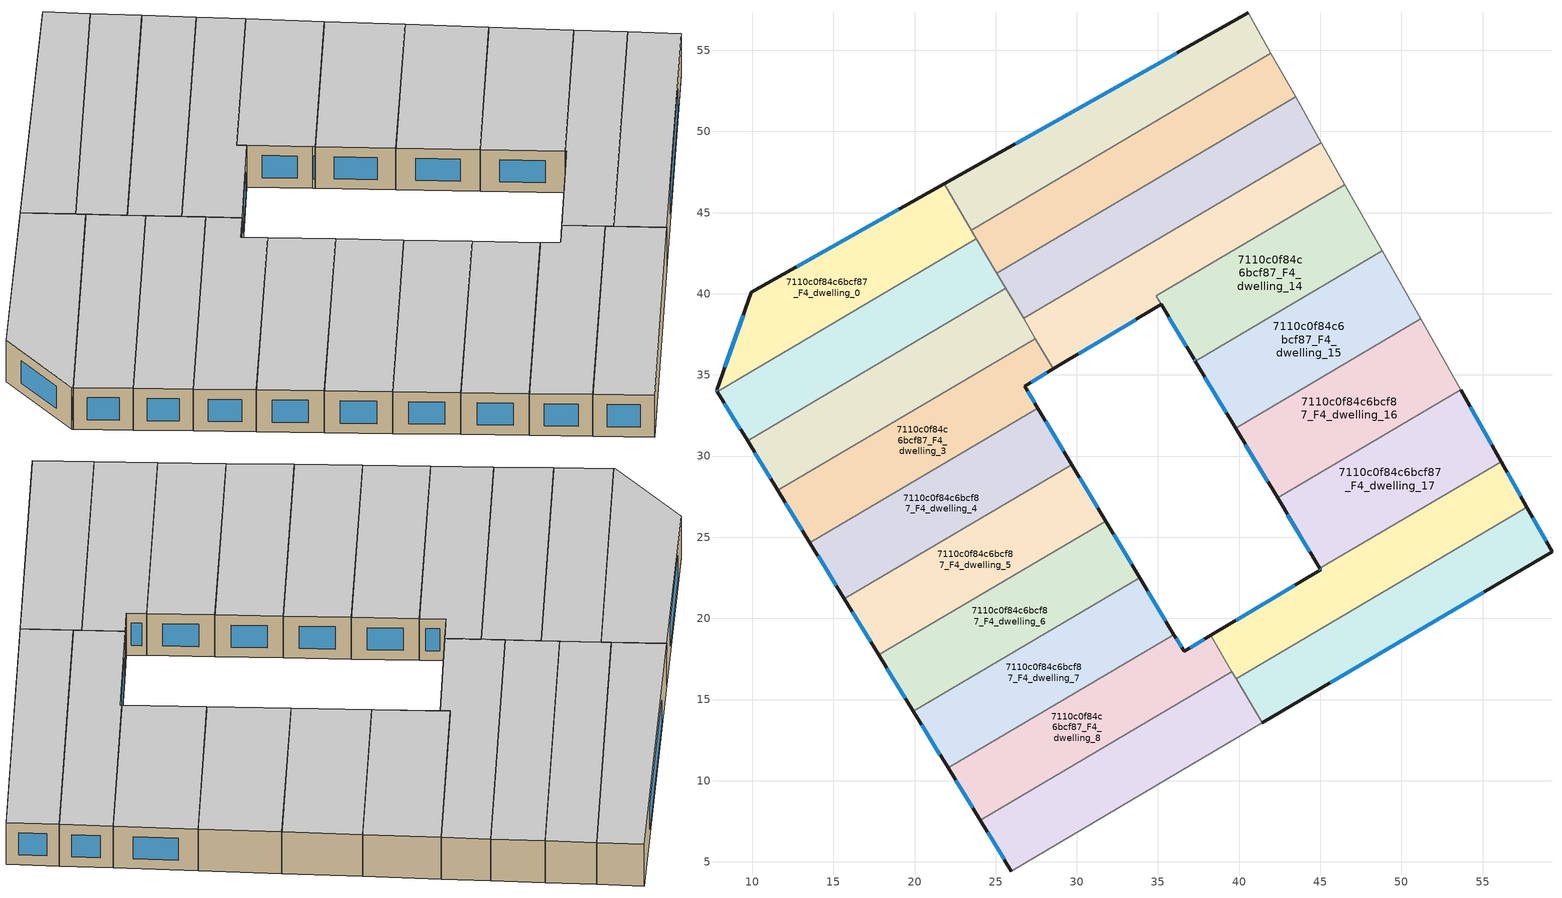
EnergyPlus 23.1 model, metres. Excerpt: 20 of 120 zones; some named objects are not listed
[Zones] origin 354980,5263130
7110c0f84c6bcf87_F4_dwelling_0
 floor to 7110c0f84c6bcf87_F3_dwelling_0 (EU_floor_Construction): 21.82,46.78 23.82,43.4 7.85,33.97 7.8,34.05 9.94,40.1 z12
 wall outside (EU_wall_Construction): 21.82,46.78 9.94,40.1 7.8,34.05 7.85,33.97 z12:15
 wall to 7110c0f84c6bcf87_F4_dwelling_1 (EU_wall_Construction): 7.85,33.97 23.82,43.4 z12:15
 wall to 7110c0f84c6bcf87_F4_dwelling_10 (EU_wall_Construction): 23.5,43.93 21.82,46.78 z12:15
 wall to 7110c0f84c6bcf87_F4_dwelling_11 (EU_wall_Construction): 23.82,43.4 23.5,43.93 z12:15
 window (EU_Window_Construction): 7.81,34.03 7.83,33.99 / 9.44,38.68 8.3,35.47 / 19.03,45.21 12.73,41.67 z12.7:14.3
 ceiling to 7110c0f84c6bcf87_F5_dwelling_0 (EU_floor_Construction): 23.82,43.4 21.82,46.78 9.94,40.1 7.8,34.05 7.85,33.97 z15
7110c0f84c6bcf87_F4_dwelling_1
 floor to 7110c0f84c6bcf87_F3_dwelling_1 (EU_floor_Construction): 23.82,43.4 25.63,40.33 9.71,30.93 7.85,33.97 z12
 wall outside (EU_wall_Construction): 7.85,33.97 9.71,30.93 z12:15
 wall to 7110c0f84c6bcf87_F4_dwelling_2 (EU_wall_Construction): 9.71,30.93 25.63,40.33 z12:15
 wall to 7110c0f84c6bcf87_F4_dwelling_11 (EU_wall_Construction): 25.07,41.27 23.82,43.4 z12:15
 wall to 7110c0f84c6bcf87_F4_dwelling_12 (EU_wall_Construction): 25.63,40.33 25.07,41.27 z12:15
 window (EU_Window_Construction): 8.28,33.26 9.27,31.65 z12.7:14.3
 ceiling to 7110c0f84c6bcf87_F5_dwelling_1 (EU_floor_Construction): 25.63,40.33 23.82,43.4 7.85,33.97 9.71,30.93 z15
7110c0f84c6bcf87_F4_dwelling_10
 floor to 7110c0f84c6bcf87_F3_dwelling_10 (EU_floor_Construction): 40.56,57.3 41.96,54.82 23.5,43.93 21.82,46.78 z12
 wall outside (EU_wall_Construction): 40.56,57.3 21.82,46.78 z12:15
 wall to 7110c0f84c6bcf87_F4_dwelling_11 (EU_wall_Construction): 23.5,43.93 41.96,54.82 z12:15
 wall adiabatic (EU_wall_Construction): 41.96,54.82 40.56,57.3 z12:15
 window (EU_Window_Construction): 36.16,54.83 26.22,49.25 z12.7:14.3
 ceiling to 7110c0f84c6bcf87_F5_dwelling_10 (EU_floor_Construction): 41.96,54.82 40.56,57.3 21.82,46.78 23.5,43.93 z15
7110c0f84c6bcf87_F4_dwelling_11
 floor to 7110c0f84c6bcf87_F3_dwelling_11 (EU_floor_Construction): 41.96,54.82 43.48,52.13 25.07,41.27 23.5,43.93 z12
 wall to 7110c0f84c6bcf87_F4_dwelling_12 (EU_wall_Construction): 25.07,41.27 43.48,52.13 z12:15
 wall adiabatic (EU_wall_Construction): 43.48,52.13 41.96,54.82 z12:15
 ceiling to 7110c0f84c6bcf87_F5_dwelling_11 (EU_floor_Construction): 43.48,52.13 41.96,54.82 23.5,43.93 25.07,41.27 z15
7110c0f84c6bcf87_F4_dwelling_12
 floor to 7110c0f84c6bcf87_F3_dwelling_12 (EU_floor_Construction): 43.48,52.13 45.07,49.31 26.72,38.48 25.07,41.27 z12
 wall adiabatic (EU_wall_Construction): 45.07,49.31 43.48,52.13 z12:15
 wall to 7110c0f84c6bcf87_F4_dwelling_13 (EU_wall_Construction): 26.72,38.48 45.07,49.31 z12:15
 wall to 7110c0f84c6bcf87_F4_dwelling_2 (EU_wall_Construction): 25.63,40.33 26.72,38.48 z12:15
 ceiling to 7110c0f84c6bcf87_F5_dwelling_12 (EU_floor_Construction): 45.07,49.31 43.48,52.13 25.07,41.27 26.72,38.48 z15
7110c0f84c6bcf87_F4_dwelling_13
 floor to 7110c0f84c6bcf87_F3_dwelling_13 (EU_floor_Construction): 45.07,49.31 46.52,46.73 34.88,39.86 35.19,39.34 28.55,35.38 26.72,38.48 z12
 wall outside (EU_wall_Construction): 28.55,35.38 35.19,39.34 z12:15
 wall adiabatic (EU_wall_Construction): 46.52,46.73 45.07,49.31 z12:15
 wall to 7110c0f84c6bcf87_F4_dwelling_14 (EU_wall_Construction): 34.88,39.87 46.52,46.73 / 35.19,39.34 34.88,39.86 z12:15
 wall to 7110c0f84c6bcf87_F4_dwelling_3 (EU_wall_Construction): 27.45,37.24 28.55,35.38 z12:15
 wall to 7110c0f84c6bcf87_F4_dwelling_2 (EU_wall_Construction): 26.72,38.48 27.45,37.25 z12:15
 window (EU_Window_Construction): 30.11,36.31 33.63,38.41 z12.7:14.3
 ceiling to 7110c0f84c6bcf87_F5_dwelling_13 (EU_floor_Construction): 46.52,46.73 45.07,49.31 26.72,38.48 28.55,35.38 35.19,39.34 34.88,39.86 z15
7110c0f84c6bcf87_F4_dwelling_14
 floor to 7110c0f84c6bcf87_F3_dwelling_14 (EU_floor_Construction): 46.52,46.73 48.83,42.64 37.3,35.84 37.22,35.97 34.88,39.87 z12
 wall outside (EU_wall_Construction): 35.19,39.35 37.22,35.97 37.3,35.84 z12:15
 wall adiabatic (EU_wall_Construction): 48.83,42.64 46.52,46.73 z12:15
 wall to 7110c0f84c6bcf87_F4_dwelling_15 (EU_wall_Construction): 37.3,35.84 48.83,42.64 z12:15
 window (EU_Window_Construction): 37.24,35.94 37.28,35.87 / 35.67,38.55 36.75,36.76 z12.7:14.3
 ceiling to 7110c0f84c6bcf87_F5_dwelling_14 (EU_floor_Construction): 48.83,42.64 46.52,46.73 34.88,39.87 37.22,35.97 37.3,35.84 z15
7110c0f84c6bcf87_F4_dwelling_15
 floor to 7110c0f84c6bcf87_F3_dwelling_15 (EU_floor_Construction): 48.83,42.64 51.19,38.45 39.78,31.72 37.3,35.84 z12
 wall outside (EU_wall_Construction): 37.3,35.84 39.78,31.72 z12:15
 wall adiabatic (EU_wall_Construction): 51.19,38.45 48.83,42.64 z12:15
 wall to 7110c0f84c6bcf87_F4_dwelling_16 (EU_wall_Construction): 39.78,31.72 51.19,38.45 z12:15
 window (EU_Window_Construction): 37.88,34.87 39.2,32.68 z12.7:14.3
 ceiling to 7110c0f84c6bcf87_F5_dwelling_15 (EU_floor_Construction): 51.19,38.45 48.83,42.64 37.3,35.84 39.78,31.72 z15
7110c0f84c6bcf87_F4_dwelling_16
 floor to 7110c0f84c6bcf87_F3_dwelling_16 (EU_floor_Construction): 51.19,38.45 53.65,34.08 42.36,27.42 39.78,31.72 z12
 wall outside (EU_wall_Construction): 39.78,31.72 42.36,27.42 z12:15
 wall to 7110c0f84c6bcf87_F4_dwelling_17 (EU_wall_Construction): 42.36,27.42 53.65,34.08 z12:15
 wall adiabatic (EU_wall_Construction): 53.65,34.08 51.19,38.45 z12:15
 window (EU_Window_Construction): 40.39,30.71 41.76,28.43 z12.7:14.3
 ceiling to 7110c0f84c6bcf87_F5_dwelling_16 (EU_floor_Construction): 53.65,34.08 51.19,38.45 39.78,31.72 42.36,27.42 z15
7110c0f84c6bcf87_F4_dwelling_17
 floor to 7110c0f84c6bcf87_F3_dwelling_17 (EU_floor_Construction): 53.65,34.08 56.14,29.66 44.98,23.08 42.36,27.42 z12
 wall outside (EU_wall_Construction): 42.36,27.42 44.98,23.08 / 56.14,29.66 53.65,34.08 z12:15
 wall to 7110c0f84c6bcf87_F4_dwelling_18 (EU_wall_Construction): 44.98,23.08 56.14,29.66 z12:15
 window (EU_Window_Construction): 42.98,26.4 44.36,24.1 / 55.55,30.7 54.23,33.04 z12.7:14.3
 ceiling to 7110c0f84c6bcf87_F5_dwelling_17 (EU_floor_Construction): 56.14,29.66 53.65,34.08 42.36,27.42 44.98,23.08 z15
7110c0f84c6bcf87_F4_dwelling_18
 floor to 7110c0f84c6bcf87_F3_dwelling_18 (EU_floor_Construction): 56.14,29.66 57.72,26.86 39.81,16.3 38.24,18.95 45.03,23 44.98,23.08 z12
 wall outside (EU_wall_Construction): 57.72,26.86 56.14,29.66 / 44.98,23.08 45.03,23 38.24,18.95 z12:15
 wall to 7110c0f84c6bcf87_F4_dwelling_19 (EU_wall_Construction): 39.81,16.3 57.72,26.86 z12:15
 wall to 7110c0f84c6bcf87_F4_dwelling_8 (EU_wall_Construction): 38.24,18.95 39.56,16.72 z12:15
 wall to 7110c0f84c6bcf87_F4_dwelling_9 (EU_wall_Construction): 39.56,16.72 39.81,16.3 z12:15
 window (EU_Window_Construction): 57.35,27.52 56.51,29.01 / 43.43,22.05 39.84,19.9 / 44.99,23.06 45.01,23.02 z12.7:14.3
 ceiling to 7110c0f84c6bcf87_F5_dwelling_18 (EU_floor_Construction): 57.72,26.86 56.14,29.66 44.98,23.08 45.03,23 38.24,18.95 39.81,16.3 z15
7110c0f84c6bcf87_F4_dwelling_19
 floor to 7110c0f84c6bcf87_F3_dwelling_19 (EU_floor_Construction): 57.72,26.86 59.28,24.09 41.43,13.56 39.81,16.3 z12
 wall outside (EU_wall_Construction): 41.43,13.56 59.28,24.09 57.72,26.86 z12:15
 wall to 7110c0f84c6bcf87_F4_dwelling_9 (EU_wall_Construction): 39.81,16.3 41.43,13.56 z12:15
 window (EU_Window_Construction): 58.91,24.74 58.08,26.21 / 45.62,16.03 55.09,21.62 z12.7:14.3
 ceiling to 7110c0f84c6bcf87_F5_dwelling_19 (EU_floor_Construction): 59.28,24.09 57.72,26.86 39.81,16.3 41.43,13.56 z15
7110c0f84c6bcf87_F4_dwelling_2
 floor to 7110c0f84c6bcf87_F3_dwelling_2 (EU_floor_Construction): 25.63,40.33 27.45,37.25 11.58,27.88 9.71,30.93 z12
 wall outside (EU_wall_Construction): 9.71,30.93 11.58,27.88 z12:15
 wall to 7110c0f84c6bcf87_F4_dwelling_3 (EU_wall_Construction): 11.58,27.88 27.45,37.25 z12:15
 window (EU_Window_Construction): 10.15,30.22 11.14,28.6 z12.7:14.3
 ceiling to 7110c0f84c6bcf87_F5_dwelling_2 (EU_floor_Construction): 27.45,37.25 25.63,40.33 9.71,30.93 11.58,27.88 z15
7110c0f84c6bcf87_F4_dwelling_3
 floor to 7110c0f84c6bcf87_F3_dwelling_3 (EU_floor_Construction): 27.45,37.25 28.55,35.38 26.78,34.32 27.6,32.96 13.56,24.67 11.58,27.88 z12
 wall outside (EU_wall_Construction): 27.6,32.96 26.78,34.32 28.55,35.38 / 11.58,27.88 13.56,24.67 z12:15
 wall to 7110c0f84c6bcf87_F4_dwelling_4 (EU_wall_Construction): 13.56,24.67 27.6,32.96 z12:15
 window (EU_Window_Construction): 27.19,34.56 28.14,35.13 / 27.4,33.27 26.97,34 / 12.05,27.13 13.09,25.42 z12.7:14.3
 ceiling to 7110c0f84c6bcf87_F5_dwelling_3 (EU_floor_Construction): 27.6,32.96 26.78,34.32 28.55,35.38 27.45,37.25 11.58,27.88 13.56,24.67 z15
7110c0f84c6bcf87_F4_dwelling_4
 floor to 7110c0f84c6bcf87_F3_dwelling_4 (EU_floor_Construction): 27.6,32.96 29.68,29.48 15.68,21.21 13.56,24.67 z12
 wall outside (EU_wall_Construction): 13.56,24.67 15.68,21.21 / 29.68,29.48 27.6,32.96 z12:15
 wall to 7110c0f84c6bcf87_F4_dwelling_5 (EU_wall_Construction): 15.68,21.21 29.68,29.48 z12:15
 window (EU_Window_Construction): 14.05,23.86 15.18,22.02 / 29.19,30.3 28.09,32.14 z12.7:14.3
 ceiling to 7110c0f84c6bcf87_F5_dwelling_4 (EU_floor_Construction): 29.68,29.48 27.6,32.96 13.56,24.67 15.68,21.21 z15
7110c0f84c6bcf87_F4_dwelling_5
 floor to 7110c0f84c6bcf87_F3_dwelling_5 (EU_floor_Construction): 29.68,29.48 31.78,26 17.8,17.75 15.68,21.21 z12
 wall outside (EU_wall_Construction): 15.68,21.21 17.8,17.75 / 31.78,26 29.68,29.48 z12:15
 wall to 7110c0f84c6bcf87_F4_dwelling_6 (EU_wall_Construction): 17.8,17.75 31.78,26 z12:15
 window (EU_Window_Construction): 16.18,20.4 17.3,18.56 / 31.29,26.81 30.18,28.66 z12.7:14.3
 ceiling to 7110c0f84c6bcf87_F5_dwelling_5 (EU_floor_Construction): 31.78,26 29.68,29.48 15.68,21.21 17.8,17.75 z15
7110c0f84c6bcf87_F4_dwelling_6
 floor to 7110c0f84c6bcf87_F3_dwelling_6 (EU_floor_Construction): 31.78,26 33.88,22.5 19.93,14.28 17.8,17.75 z12
 wall outside (EU_wall_Construction): 17.8,17.75 19.93,14.28 / 33.88,22.5 31.78,26 z12:15
 wall to 7110c0f84c6bcf87_F4_dwelling_7 (EU_wall_Construction): 19.93,14.28 33.88,22.5 z12:15
 window (EU_Window_Construction): 18.3,16.93 19.43,15.09 / 33.39,23.32 32.27,25.18 z12.7:14.3
 ceiling to 7110c0f84c6bcf87_F5_dwelling_6 (EU_floor_Construction): 33.88,22.5 31.78,26 17.8,17.75 19.93,14.28 z15
7110c0f84c6bcf87_F4_dwelling_7
 floor to 7110c0f84c6bcf87_F3_dwelling_7 (EU_floor_Construction): 33.88,22.5 35.98,19 22.07,10.79 19.93,14.28 z12
 wall outside (EU_wall_Construction): 19.93,14.28 22.07,10.79 / 35.98,19 33.88,22.5 z12:15
 wall to 7110c0f84c6bcf87_F4_dwelling_8 (EU_wall_Construction): 22.07,10.79 35.98,19 z12:15
 window (EU_Window_Construction): 20.43,13.46 21.57,11.61 / 35.49,19.83 34.37,21.68 z12.7:14.3
 ceiling to 7110c0f84c6bcf87_F5_dwelling_7 (EU_floor_Construction): 35.98,19 33.88,22.5 19.93,14.28 22.07,10.79 z15
7110c0f84c6bcf87_F4_dwelling_8
 floor to 7110c0f84c6bcf87_F3_dwelling_8 (EU_floor_Construction): 38.24,18.95 39.56,16.72 24.05,7.57 22.07,10.79 35.98,19 36.6,17.97 z12
 wall outside (EU_wall_Construction): 38.24,18.95 36.6,17.97 35.98,19 / 22.07,10.79 24.05,7.57 z12:15
 wall to 7110c0f84c6bcf87_F4_dwelling_9 (EU_wall_Construction): 24.05,7.57 39.56,16.72 z12:15
 window (EU_Window_Construction): 37.86,18.72 36.99,18.2 / 22.53,10.04 23.58,8.32 / 36.46,18.21 36.13,18.76 z12.7:14.3
 ceiling to 7110c0f84c6bcf87_F5_dwelling_8 (EU_floor_Construction): 39.56,16.72 38.24,18.95 36.6,17.97 35.98,19 22.07,10.79 24.05,7.57 z15
7110c0f84c6bcf87_F4_dwelling_9
 floor to 7110c0f84c6bcf87_F3_dwelling_9 (EU_floor_Construction): 39.56,16.72 41.43,13.56 25.97,4.43 24.05,7.57 z12
 wall outside (EU_wall_Construction): 24.05,7.57 25.97,4.43 z12:15
 wall adiabatic (EU_wall_Construction): 25.97,4.43 41.43,13.56 z12:15
 window (EU_Window_Construction): 24.5,6.83 25.52,5.17 z12.7:14.3
 ceiling to 7110c0f84c6bcf87_F5_dwelling_9 (EU_floor_Construction): 41.43,13.56 39.56,16.72 24.05,7.57 25.97,4.43 z15
[Building]
EU S2 Campaign: North Axis=0; Terrain=City; Solar Distribution=FullExterior
[Site:Location]
Budapest.Ferenc.Liszt.Intl.AP: Latitude=47.437; Longitude=19.256; Time Zone=1; Elevation=185
[SizingPeriod:WeatherFileDays]
AnnualSizingPeriod: Begin Month=1; Begin Day of Month=1; End Month=12; End Day of Month=31; Day of Week for Start Day=Monday; Use Weather File Daylight Saving Period=No; Use Weather File Rain and Snow Indicators=No
[MATERIAL]
EU_InternalMass_Material: Roughness=MediumRough; Thickness=0.1; Conductivity=1; Density=1800; Specific Heat=900; Thermal Absorptance=0.9; Solar Absorptance=0.7; Visible Absorptance=0.7
[MATERIAL:NOMASS] Roughness=MediumRough; Thermal Absorptance=0.9; Solar Absorptance=0.7; Visible Absorptance=0.7
Name | Thermal Resistance
EU_wall_NoMass | 0.832559
EU_floor_NoMass | 0.872794
[WINDOWMATERIAL:SIMPLEGLAZINGSYSTEM]
EU_Window_SimpleGlazing: UFactor=2.79869; Solar Heat Gain Coefficient=0.75; Visible Transmittance=0.75
[CONSTRUCTION]
EU_wall_Construction: EU_wall_NoMass
EU_floor_Construction: EU_floor_NoMass
EU_Window_Construction: EU_Window_SimpleGlazing
EU_InternalMass_Construction: EU_InternalMass_Material
[ZONE] Type=1; Multiplier=1; Ceiling Height=autocalculate; Floor Area=autocalculate; Part of Total Floor Area=Yes
Name | Volume
7110c0f84c6bcf87_F4_dwelling_0; 7110c0f84c6bcf87_F4_dwelling_8 | 198.096
7110c0f84c6bcf87_F4_dwelling_1; 7110c0f84c6bcf87_F4_dwelling_7 | 198.142
7110c0f84c6bcf87_F4_dwelling_10 | 198.095
7110c0f84c6bcf87_F4_dwelling_11 | 198.165
7110c0f84c6bcf87_F4_dwelling_12 | 207.675
7110c0f84c6bcf87_F4_dwelling_13 | 203.105
7110c0f84c6bcf87_F4_dwelling_14 | 189.547
7110c0f84c6bcf87_F4_dwelling_15 | 192.073
7110c0f84c6bcf87_F4_dwelling_16 | 198.118
7110c0f84c6bcf87_F4_dwelling_17; 7110c0f84c6bcf87_F4_dwelling_9 | 198.122
7110c0f84c6bcf87_F4_dwelling_18 | 198.132
7110c0f84c6bcf87_F4_dwelling_19 | 198.094
7110c0f84c6bcf87_F4_dwelling_2 | 198.103
7110c0f84c6bcf87_F4_dwelling_3 | 198.129
7110c0f84c6bcf87_F4_dwelling_4 | 198.109
7110c0f84c6bcf87_F4_dwelling_5 | 198.108
7110c0f84c6bcf87_F4_dwelling_6 | 198.105
[INTERNALMASS] Construction=EU_InternalMass_Construction
Name | Zone or ZoneList | Surface Area
7110c0f84c6bcf87_F4_dwelling_0_EU_InternalMass | 7110c0f84c6bcf87_F4_dwelling_0 | 66.0321
7110c0f84c6bcf87_F4_dwelling_1_EU_InternalMass | 7110c0f84c6bcf87_F4_dwelling_1 | 66.0471
7110c0f84c6bcf87_F4_dwelling_2_EU_InternalMass | 7110c0f84c6bcf87_F4_dwelling_2 | 66.0344
7110c0f84c6bcf87_F4_dwelling_3_EU_InternalMass | 7110c0f84c6bcf87_F4_dwelling_3 | 66.0432
7110c0f84c6bcf87_F4_dwelling_4_EU_InternalMass | 7110c0f84c6bcf87_F4_dwelling_4 | 66.0362
7110c0f84c6bcf87_F4_dwelling_5_EU_InternalMass | 7110c0f84c6bcf87_F4_dwelling_5 | 66.0361
7110c0f84c6bcf87_F4_dwelling_6_EU_InternalMass | 7110c0f84c6bcf87_F4_dwelling_6 | 66.0352
7110c0f84c6bcf87_F4_dwelling_7_EU_InternalMass | 7110c0f84c6bcf87_F4_dwelling_7 | 66.0478
7110c0f84c6bcf87_F4_dwelling_8_EU_InternalMass | 7110c0f84c6bcf87_F4_dwelling_8 | 66.032
7110c0f84c6bcf87_F4_dwelling_9_EU_InternalMass | 7110c0f84c6bcf87_F4_dwelling_9 | 66.0406
7110c0f84c6bcf87_F4_dwelling_10_EU_InternalMass | 7110c0f84c6bcf87_F4_dwelling_10 | 66.0316
7110c0f84c6bcf87_F4_dwelling_11_EU_InternalMass | 7110c0f84c6bcf87_F4_dwelling_11 | 66.0552
7110c0f84c6bcf87_F4_dwelling_12_EU_InternalMass | 7110c0f84c6bcf87_F4_dwelling_12 | 69.2247
7110c0f84c6bcf87_F4_dwelling_13_EU_InternalMass | 7110c0f84c6bcf87_F4_dwelling_13 | 67.7011
7110c0f84c6bcf87_F4_dwelling_14_EU_InternalMass | 7110c0f84c6bcf87_F4_dwelling_14 | 63.1886
7110c0f84c6bcf87_F4_dwelling_15_EU_InternalMass | 7110c0f84c6bcf87_F4_dwelling_15 | 64.0281
7110c0f84c6bcf87_F4_dwelling_16_EU_InternalMass | 7110c0f84c6bcf87_F4_dwelling_16 | 66.0394
7110c0f84c6bcf87_F4_dwelling_17_EU_InternalMass | 7110c0f84c6bcf87_F4_dwelling_17 | 66.0407
7110c0f84c6bcf87_F4_dwelling_18_EU_InternalMass | 7110c0f84c6bcf87_F4_dwelling_18 | 66.0438
7110c0f84c6bcf87_F4_dwelling_19_EU_InternalMass | 7110c0f84c6bcf87_F4_dwelling_19 | 66.0315
[OTHEREQUIPMENT] Fuel Type=Electricity; Design Level Calculation Method=Watts/Area; Power per Zone Floor Area=1; Fraction Latent=0; Fraction Radiant=0; Fraction Lost=0; Carbon Dioxide Generation Rate=0; EndUse Subcategory=EU_Step8_InternalGains
Name | Zone or ZoneList or Space or SpaceList | Schedule
EU_Step8_InternalGain_7110c0f84c6bcf87_F4_dwelling_0_f000 | 7110c0f84c6bcf87_F4_dwelling_0 | EU_Step8_GainSchedule_7110c0f84c6bcf87_F4_dwelling_0_f000
EU_Step8_InternalGain_7110c0f84c6bcf87_F4_dwelling_1_f000 | 7110c0f84c6bcf87_F4_dwelling_1 | EU_Step8_GainSchedule_7110c0f84c6bcf87_F4_dwelling_1_f000
EU_Step8_InternalGain_7110c0f84c6bcf87_F4_dwelling_2_f000 | 7110c0f84c6bcf87_F4_dwelling_2 | EU_Step8_GainSchedule_7110c0f84c6bcf87_F4_dwelling_2_f000
EU_Step8_InternalGain_7110c0f84c6bcf87_F4_dwelling_3_f000 | 7110c0f84c6bcf87_F4_dwelling_3 | EU_Step8_GainSchedule_7110c0f84c6bcf87_F4_dwelling_3_f000
EU_Step8_InternalGain_7110c0f84c6bcf87_F4_dwelling_4_f000 | 7110c0f84c6bcf87_F4_dwelling_4 | EU_Step8_GainSchedule_7110c0f84c6bcf87_F4_dwelling_4_f000
EU_Step8_InternalGain_7110c0f84c6bcf87_F4_dwelling_5_f000 | 7110c0f84c6bcf87_F4_dwelling_5 | EU_Step8_GainSchedule_7110c0f84c6bcf87_F4_dwelling_5_f000
EU_Step8_InternalGain_7110c0f84c6bcf87_F4_dwelling_6_f000 | 7110c0f84c6bcf87_F4_dwelling_6 | EU_Step8_GainSchedule_7110c0f84c6bcf87_F4_dwelling_6_f000
EU_Step8_InternalGain_7110c0f84c6bcf87_F4_dwelling_7_f000 | 7110c0f84c6bcf87_F4_dwelling_7 | EU_Step8_GainSchedule_7110c0f84c6bcf87_F4_dwelling_7_f000
EU_Step8_InternalGain_7110c0f84c6bcf87_F4_dwelling_8_f000 | 7110c0f84c6bcf87_F4_dwelling_8 | EU_Step8_GainSchedule_7110c0f84c6bcf87_F4_dwelling_8_f000
EU_Step8_InternalGain_7110c0f84c6bcf87_F4_dwelling_9_f000 | 7110c0f84c6bcf87_F4_dwelling_9 | EU_Step8_GainSchedule_7110c0f84c6bcf87_F4_dwelling_9_f000
EU_Step8_InternalGain_7110c0f84c6bcf87_F4_dwelling_10_f000 | 7110c0f84c6bcf87_F4_dwelling_10 | EU_Step8_GainSchedule_7110c0f84c6bcf87_F4_dwelling_10_f000
EU_Step8_InternalGain_7110c0f84c6bcf87_F4_dwelling_11_f000 | 7110c0f84c6bcf87_F4_dwelling_11 | EU_Step8_GainSchedule_7110c0f84c6bcf87_F4_dwelling_11_f000
EU_Step8_InternalGain_7110c0f84c6bcf87_F4_dwelling_12_f000 | 7110c0f84c6bcf87_F4_dwelling_12 | EU_Step8_GainSchedule_7110c0f84c6bcf87_F4_dwelling_12_f000
EU_Step8_InternalGain_7110c0f84c6bcf87_F4_dwelling_13_f000 | 7110c0f84c6bcf87_F4_dwelling_13 | EU_Step8_GainSchedule_7110c0f84c6bcf87_F4_dwelling_13_f000
EU_Step8_InternalGain_7110c0f84c6bcf87_F4_dwelling_14_f000 | 7110c0f84c6bcf87_F4_dwelling_14 | EU_Step8_GainSchedule_7110c0f84c6bcf87_F4_dwelling_14_f000
EU_Step8_InternalGain_7110c0f84c6bcf87_F4_dwelling_15_f000 | 7110c0f84c6bcf87_F4_dwelling_15 | EU_Step8_GainSchedule_7110c0f84c6bcf87_F4_dwelling_15_f000
EU_Step8_InternalGain_7110c0f84c6bcf87_F4_dwelling_16_f000 | 7110c0f84c6bcf87_F4_dwelling_16 | EU_Step8_GainSchedule_7110c0f84c6bcf87_F4_dwelling_16_f000
EU_Step8_InternalGain_7110c0f84c6bcf87_F4_dwelling_17_f000 | 7110c0f84c6bcf87_F4_dwelling_17 | EU_Step8_GainSchedule_7110c0f84c6bcf87_F4_dwelling_17_f000
EU_Step8_InternalGain_7110c0f84c6bcf87_F4_dwelling_18_f000 | 7110c0f84c6bcf87_F4_dwelling_18 | EU_Step8_GainSchedule_7110c0f84c6bcf87_F4_dwelling_18_f000
EU_Step8_InternalGain_7110c0f84c6bcf87_F4_dwelling_19_f000 | 7110c0f84c6bcf87_F4_dwelling_19 | EU_Step8_GainSchedule_7110c0f84c6bcf87_F4_dwelling_19_f000
[ZONEVENTILATION:DESIGNFLOWRATE] Schedule=EU_AlwaysOn; Design Flow Rate Calculation Method=AirChanges/Hour; Air Changes per Hour=0.475469; Ventilation Type=Natural; Fan Pressure Rise=0; Fan Total Efficiency=1; Constant Term Coefficient=1; Temperature Term Coefficient=0; Velocity Term Coefficient=0; Velocity Squared Term Coefficient=0; Minimum Indoor Temperature=-100; Maximum Indoor Temperature=100; Delta Temperature=-100; Minimum Outdoor Temperature=-100; Maximum Outdoor Temperature=100; Maximum Wind Speed=40
Name | Zone or ZoneList or Space or SpaceList
EU_ConstantAir_7110c0f84c6bcf87_F4_dwelling_0 | 7110c0f84c6bcf87_F4_dwelling_0
EU_ConstantAir_7110c0f84c6bcf87_F4_dwelling_1 | 7110c0f84c6bcf87_F4_dwelling_1
EU_ConstantAir_7110c0f84c6bcf87_F4_dwelling_2 | 7110c0f84c6bcf87_F4_dwelling_2
EU_ConstantAir_7110c0f84c6bcf87_F4_dwelling_3 | 7110c0f84c6bcf87_F4_dwelling_3
EU_ConstantAir_7110c0f84c6bcf87_F4_dwelling_4 | 7110c0f84c6bcf87_F4_dwelling_4
EU_ConstantAir_7110c0f84c6bcf87_F4_dwelling_5 | 7110c0f84c6bcf87_F4_dwelling_5
EU_ConstantAir_7110c0f84c6bcf87_F4_dwelling_6 | 7110c0f84c6bcf87_F4_dwelling_6
EU_ConstantAir_7110c0f84c6bcf87_F4_dwelling_7 | 7110c0f84c6bcf87_F4_dwelling_7
EU_ConstantAir_7110c0f84c6bcf87_F4_dwelling_8 | 7110c0f84c6bcf87_F4_dwelling_8
EU_ConstantAir_7110c0f84c6bcf87_F4_dwelling_9 | 7110c0f84c6bcf87_F4_dwelling_9
EU_ConstantAir_7110c0f84c6bcf87_F4_dwelling_10 | 7110c0f84c6bcf87_F4_dwelling_10
EU_ConstantAir_7110c0f84c6bcf87_F4_dwelling_11 | 7110c0f84c6bcf87_F4_dwelling_11
EU_ConstantAir_7110c0f84c6bcf87_F4_dwelling_12 | 7110c0f84c6bcf87_F4_dwelling_12
EU_ConstantAir_7110c0f84c6bcf87_F4_dwelling_13 | 7110c0f84c6bcf87_F4_dwelling_13
EU_ConstantAir_7110c0f84c6bcf87_F4_dwelling_14 | 7110c0f84c6bcf87_F4_dwelling_14
EU_ConstantAir_7110c0f84c6bcf87_F4_dwelling_15 | 7110c0f84c6bcf87_F4_dwelling_15
EU_ConstantAir_7110c0f84c6bcf87_F4_dwelling_16 | 7110c0f84c6bcf87_F4_dwelling_16
EU_ConstantAir_7110c0f84c6bcf87_F4_dwelling_17 | 7110c0f84c6bcf87_F4_dwelling_17
EU_ConstantAir_7110c0f84c6bcf87_F4_dwelling_18 | 7110c0f84c6bcf87_F4_dwelling_18
EU_ConstantAir_7110c0f84c6bcf87_F4_dwelling_19 | 7110c0f84c6bcf87_F4_dwelling_19
[HVACTEMPLATE:ZONE:IDEALLOADSAIRSYSTEM] System Availability Schedule=EU_AlwaysOn; Maximum Heating Supply Air Temperature=50; Minimum Cooling Supply Air Temperature=13; Maximum Heating Supply Air Humidity Ratio=0.0156; Minimum Cooling Supply Air Humidity Ratio=0.0077; Heating Limit=NoLimit; Cooling Limit=NoLimit; Heating Availability Schedule=EU_AlwaysOn; Cooling Availability Schedule=EU_CoolingOff; Dehumidification Control Type=ConstantSensibleHeatRatio; Cooling Sensible Heat Ratio=0.7; Dehumidification Setpoint=60; Humidification Control Type=None; Humidification Setpoint=30; Outdoor Air Method=None; Outdoor Air Flow Rate per Person=0.00944; Outdoor Air Flow Rate per Zone Floor Area=0; Outdoor Air Flow Rate per Zone=0; Demand Controlled Ventilation Type=None; Outdoor Air Economizer Type=NoEconomizer; Heat Recovery Type=None; Sensible Heat Recovery Effectiveness=0.7; Latent Heat Recovery Effectiveness=0.65
Name | Template Thermostat
7110c0f84c6bcf87_F4_dwelling_0 | EU_HeatOnly_7110c0f84c6bcf87_F4_dwelling_0
7110c0f84c6bcf87_F4_dwelling_1 | EU_HeatOnly_7110c0f84c6bcf87_F4_dwelling_1
7110c0f84c6bcf87_F4_dwelling_2 | EU_HeatOnly_7110c0f84c6bcf87_F4_dwelling_2
7110c0f84c6bcf87_F4_dwelling_3 | EU_HeatOnly_7110c0f84c6bcf87_F4_dwelling_3
7110c0f84c6bcf87_F4_dwelling_4 | EU_HeatOnly_7110c0f84c6bcf87_F4_dwelling_4
7110c0f84c6bcf87_F4_dwelling_5 | EU_HeatOnly_7110c0f84c6bcf87_F4_dwelling_5
7110c0f84c6bcf87_F4_dwelling_6 | EU_HeatOnly_7110c0f84c6bcf87_F4_dwelling_6
7110c0f84c6bcf87_F4_dwelling_7 | EU_HeatOnly_7110c0f84c6bcf87_F4_dwelling_7
7110c0f84c6bcf87_F4_dwelling_8 | EU_HeatOnly_7110c0f84c6bcf87_F4_dwelling_8
7110c0f84c6bcf87_F4_dwelling_9 | EU_HeatOnly_7110c0f84c6bcf87_F4_dwelling_9
7110c0f84c6bcf87_F4_dwelling_10 | EU_HeatOnly_7110c0f84c6bcf87_F4_dwelling_10
7110c0f84c6bcf87_F4_dwelling_11 | EU_HeatOnly_7110c0f84c6bcf87_F4_dwelling_11
7110c0f84c6bcf87_F4_dwelling_12 | EU_HeatOnly_7110c0f84c6bcf87_F4_dwelling_12
7110c0f84c6bcf87_F4_dwelling_13 | EU_HeatOnly_7110c0f84c6bcf87_F4_dwelling_13
7110c0f84c6bcf87_F4_dwelling_14 | EU_HeatOnly_7110c0f84c6bcf87_F4_dwelling_14
7110c0f84c6bcf87_F4_dwelling_15 | EU_HeatOnly_7110c0f84c6bcf87_F4_dwelling_15
7110c0f84c6bcf87_F4_dwelling_16 | EU_HeatOnly_7110c0f84c6bcf87_F4_dwelling_16
7110c0f84c6bcf87_F4_dwelling_17 | EU_HeatOnly_7110c0f84c6bcf87_F4_dwelling_17
7110c0f84c6bcf87_F4_dwelling_18 | EU_HeatOnly_7110c0f84c6bcf87_F4_dwelling_18
7110c0f84c6bcf87_F4_dwelling_19 | EU_HeatOnly_7110c0f84c6bcf87_F4_dwelling_19
[SIZING:ZONE] Zone Cooling Design Supply Air Temperature Input Method=SupplyAirTemperature; Zone Cooling Design Supply Air Temperature=13; Zone Heating Design Supply Air Temperature Input Method=SupplyAirTemperature; Zone Heating Design Supply Air Temperature=50; Zone Cooling Design Supply Air Humidity Ratio=0.008; Zone Heating Design Supply Air Humidity Ratio=0.008; Cooling Design Air Flow Method=DesignDay; Cooling Design Air Flow Rate=0; Cooling Minimum Air Flow per Zone Floor Area=0.000762; Cooling Minimum Air Flow=0; Cooling Minimum Air Flow Fraction=0.2; Heating Design Air Flow Method=DesignDay; Heating Design Air Flow Rate=0; Heating Maximum Air Flow per Zone Floor Area=0.002032; Heating Maximum Air Flow=0.141576; Heating Maximum Air Flow Fraction=0.3; Account for Dedicated Outdoor Air System=No; Dedicated Outdoor Air System Control Strategy=NeutralSupplyAir; Dedicated Outdoor Air Low Setpoint Temperature for Design=autosize; Dedicated Outdoor Air High Setpoint Temperature for Design=autosize; Zone Load Sizing Method=Sensible Load Only No Latent Load; Zone Latent Cooling Design Supply Air Humidity Ratio Input Method=HumidityRatioDifference; Zone Cooling Design Supply Air Humidity Ratio Difference=0.005; Zone Latent Heating Design Supply Air Humidity Ratio Input Method=HumidityRatioDifference; Zone Humidification Design Supply Air Humidity Ratio Difference=0.005
7110c0f84c6bcf87_F4_dwelling_0; 7110c0f84c6bcf87_F4_dwelling_1; 7110c0f84c6bcf87_F4_dwelling_2; 7110c0f84c6bcf87_F4_dwelling_3; 7110c0f84c6bcf87_F4_dwelling_4; 7110c0f84c6bcf87_F4_dwelling_5; 7110c0f84c6bcf87_F4_dwelling_6; 7110c0f84c6bcf87_F4_dwelling_7; 7110c0f84c6bcf87_F4_dwelling_8; 7110c0f84c6bcf87_F4_dwelling_9; 7110c0f84c6bcf87_F4_dwelling_10; 7110c0f84c6bcf87_F4_dwelling_11; 7110c0f84c6bcf87_F4_dwelling_12; 7110c0f84c6bcf87_F4_dwelling_13; 7110c0f84c6bcf87_F4_dwelling_14; 7110c0f84c6bcf87_F4_dwelling_15; 7110c0f84c6bcf87_F4_dwelling_16; 7110c0f84c6bcf87_F4_dwelling_17; 7110c0f84c6bcf87_F4_dwelling_18; 7110c0f84c6bcf87_F4_dwelling_19
[SCHEDULE:CONSTANT]
Name | Hourly Value
EU_AlwaysOn | 1
EU_CoolingOff | 0
[SCHEDULE:FILE] Column Number=1; Rows to Skip at Top=0; Number of Hours of Data=8760; Column Separator=Comma; Interpolate to Timestep=No; Minutes per Item=60; Adjust Schedule for Daylight Savings=Yes
Name | File
EU_Step8_GainSchedule_7110c0f84c6bcf87_F4_dwelling_0_f000 | ../../schedules/7110c0f84c6bcf87/7110c0f84c6bcf87_F4_dwelling_0_f000_gain.csv
EU_Step8_GainSchedule_7110c0f84c6bcf87_F4_dwelling_1_f000 | ../../schedules/7110c0f84c6bcf87/7110c0f84c6bcf87_F4_dwelling_1_f000_gain.csv
EU_Step8_GainSchedule_7110c0f84c6bcf87_F4_dwelling_2_f000 | ../../schedules/7110c0f84c6bcf87/7110c0f84c6bcf87_F4_dwelling_2_f000_gain.csv
EU_Step8_GainSchedule_7110c0f84c6bcf87_F4_dwelling_3_f000 | ../../schedules/7110c0f84c6bcf87/7110c0f84c6bcf87_F4_dwelling_3_f000_gain.csv
EU_Step8_GainSchedule_7110c0f84c6bcf87_F4_dwelling_4_f000 | ../../schedules/7110c0f84c6bcf87/7110c0f84c6bcf87_F4_dwelling_4_f000_gain.csv
EU_Step8_GainSchedule_7110c0f84c6bcf87_F4_dwelling_5_f000 | ../../schedules/7110c0f84c6bcf87/7110c0f84c6bcf87_F4_dwelling_5_f000_gain.csv
EU_Step8_GainSchedule_7110c0f84c6bcf87_F4_dwelling_6_f000 | ../../schedules/7110c0f84c6bcf87/7110c0f84c6bcf87_F4_dwelling_6_f000_gain.csv
EU_Step8_GainSchedule_7110c0f84c6bcf87_F4_dwelling_7_f000 | ../../schedules/7110c0f84c6bcf87/7110c0f84c6bcf87_F4_dwelling_7_f000_gain.csv
EU_Step8_GainSchedule_7110c0f84c6bcf87_F4_dwelling_8_f000 | ../../schedules/7110c0f84c6bcf87/7110c0f84c6bcf87_F4_dwelling_8_f000_gain.csv
EU_Step8_GainSchedule_7110c0f84c6bcf87_F4_dwelling_9_f000 | ../../schedules/7110c0f84c6bcf87/7110c0f84c6bcf87_F4_dwelling_9_f000_gain.csv
EU_Step8_GainSchedule_7110c0f84c6bcf87_F4_dwelling_10_f000 | ../../schedules/7110c0f84c6bcf87/7110c0f84c6bcf87_F4_dwelling_10_f000_gain.csv
EU_Step8_GainSchedule_7110c0f84c6bcf87_F4_dwelling_11_f000 | ../../schedules/7110c0f84c6bcf87/7110c0f84c6bcf87_F4_dwelling_11_f000_gain.csv
EU_Step8_GainSchedule_7110c0f84c6bcf87_F4_dwelling_12_f000 | ../../schedules/7110c0f84c6bcf87/7110c0f84c6bcf87_F4_dwelling_12_f000_gain.csv
EU_Step8_GainSchedule_7110c0f84c6bcf87_F4_dwelling_13_f000 | ../../schedules/7110c0f84c6bcf87/7110c0f84c6bcf87_F4_dwelling_13_f000_gain.csv
EU_Step8_GainSchedule_7110c0f84c6bcf87_F4_dwelling_14_f000 | ../../schedules/7110c0f84c6bcf87/7110c0f84c6bcf87_F4_dwelling_14_f000_gain.csv
EU_Step8_GainSchedule_7110c0f84c6bcf87_F4_dwelling_15_f000 | ../../schedules/7110c0f84c6bcf87/7110c0f84c6bcf87_F4_dwelling_15_f000_gain.csv
EU_Step8_GainSchedule_7110c0f84c6bcf87_F4_dwelling_16_f000 | ../../schedules/7110c0f84c6bcf87/7110c0f84c6bcf87_F4_dwelling_16_f000_gain.csv
EU_Step8_GainSchedule_7110c0f84c6bcf87_F4_dwelling_17_f000 | ../../schedules/7110c0f84c6bcf87/7110c0f84c6bcf87_F4_dwelling_17_f000_gain.csv
EU_Step8_GainSchedule_7110c0f84c6bcf87_F4_dwelling_18_f000 | ../../schedules/7110c0f84c6bcf87/7110c0f84c6bcf87_F4_dwelling_18_f000_gain.csv
EU_Step8_GainSchedule_7110c0f84c6bcf87_F4_dwelling_19_f000 | ../../schedules/7110c0f84c6bcf87/7110c0f84c6bcf87_F4_dwelling_19_f000_gain.csv
